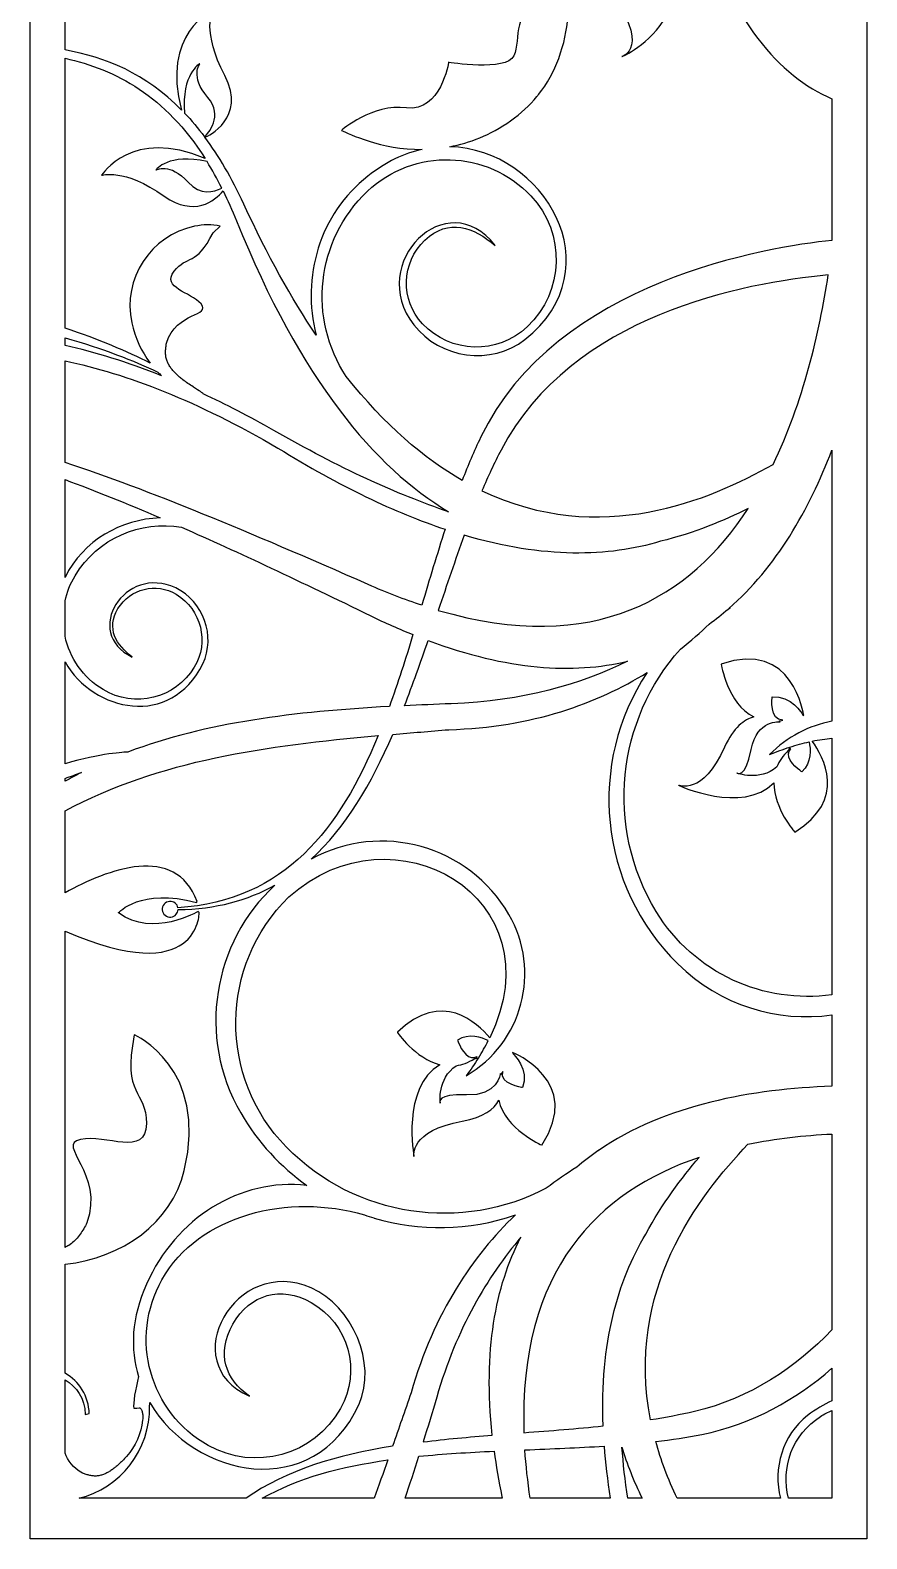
# Model space of a CAD drawing. Header units: centimetres. Extents: x -27 to -22, y -8.4 to 8.3.
# Drawn here: x -27 to -22.01, y -8.38 to 0.61 of the extents above; entities that cross this region are included whole.
import ezdxf

# ---------------------------------------------------------------- set-up
doc = ezdxf.new("R2010")
doc.units = ezdxf.units.CM
doc.header["$MEASUREMENT"] = 0
doc.layers.add('layer 1', color=7, linetype='Continuous')

msp = doc.modelspace()

# ---------------------------------------------------------------- linework, layer by layer
at = {"layer": 'layer 1', "color": 250}
for points, knots in [([(-26.99914, 8.34777), (-26.99914, 8.34777), (-26.99914, -8.37721), (-26.99914, -8.37721), (-26.99914, -8.37721), (-26.99914, -8.37721), (-22.01148, -8.37721), (-22.01148, -8.37721), (-22.01148, -8.37721), (-22.01148, -8.37721), (-22.01148, 8.32236), (-22.01148, 8.32236), (-22.01148, 8.32236), (-22.01148, 8.32236), (-26.99914, 8.34777), (-26.99914, 8.34777)], [0, 0, 0, 0, 0.2, 0.2, 0.2, 0.2, 0.4, 0.4, 0.4, 0.4, 0.6, 0.6, 0.6, 0.6, 1, 1, 1, 1]), ([(-22.2193, -0.6423), (-22.2193, -0.6423), (-22.2193, 0.20097), (-22.2193, 0.20097), (-22.2193, 0.20097), (-22.53464, 0.33906), (-22.82332, 0.65825), (-22.99795, 1.29381), (-22.99795, 1.29381), (-22.99795, 1.29381), (-22.99665, 1.29818), (-22.99665, 1.29818), (-22.99665, 1.29818), (-22.78667, 1.0688), (-22.64546, 1.30717), (-22.64546, 1.30717), (-22.64546, 1.30717), (-22.71041, 1.32671), (-22.73762, 1.39345), (-22.74899, 1.44808), (-22.74899, 1.44808), (-22.96394, 1.5014), (-23.15242, 1.57168), (-23.31865, 1.6562), (-23.31865, 1.6562), (-22.80162, 0.71739), (-23.47292, 0.45246), (-23.47292, 0.45246), (-23.47292, 0.45246), (-23.47292, 0.45246), (-23.2838, 0.49726), (-23.56555, 0.87729), (-23.56555, 0.87729), (-23.80127, 1.19522), (-23.50043, 1.58012), (-23.39592, 1.69734), (-23.39592, 1.69734), (-23.6523, 1.84042), (-23.85328, 2.01893), (-24.01742, 2.22079), (-24.01742, 2.22079), (-24.04167, 2.15763), (-24.06681, 2.09687), (-24.09278, 2.03844), (-24.09278, 2.03844), (-23.92835, 1.63226), (-23.80581, 1.23326), (-23.79022, 0.89025), (-23.79022, 0.89025), (-23.78215, 0.78204), (-23.78475, 0.61247), (-23.84821, 0.44249), (-23.84821, 0.44249), (-23.87676, 0.36413), (-23.91635, 0.29211), (-23.96823, 0.22742), (-23.96823, 0.22742), (-23.96977, 0.22545), (-23.97126, 0.22348), (-23.97284, 0.22153), (-23.97284, 0.22153), (-23.97481, 0.21907), (-23.97685, 0.21666), (-23.97889, 0.21423), (-23.97889, 0.21423), (-24.0214, 0.16267), (-24.07287, 0.11405), (-24.13518, 0.07053), (-24.13518, 0.07053), (-24.25798, -0.0152), (-24.38099, -0.06206), (-24.49689, -0.08399), (-24.49689, -0.08399), (-23.93719, -0.09892), (-23.51458, -0.80689), (-24.04933, -1.23332), (-24.04933, -1.23332), (-24.25062, -1.38917), (-24.55628, -1.34692), (-24.71204, -1.1456), (-24.71204, -1.1456), (-24.99823, -0.77567), (-24.51309, -0.3027), (-24.22774, -0.67152), (-24.22774, -0.67152), (-24.35421, -0.56398), (-24.5043, -0.50666), (-24.64572, -0.64025), (-24.64572, -0.64025), (-24.78736, -0.7741), (-24.79367, -0.99753), (-24.65982, -1.13909), (-24.65982, -1.13909), (-24.49245, -1.31624), (-24.21326, -1.32423), (-24.0361, -1.15688), (-24.0361, -1.15688), (-23.81476, -0.94763), (-23.80488, -0.59862), (-24.01409, -0.37717), (-24.01409, -0.37717), (-24.27561, -0.10043), (-24.71184, -0.08818), (-24.98855, -0.34968), (-24.98855, -0.34968), (-25.29821, -0.64225), (-25.343, -1.11002), (-25.11452, -1.45295), (-25.11452, -1.45295), (-24.88489, -1.74234), (-24.65202, -1.94084), (-24.42332, -2.07172), (-24.42332, -2.07172), (-24.38935, -1.9832), (-24.35323, -1.89756), (-24.31414, -1.81592), (-24.31414, -1.81592), (-23.86622, -0.88055), (-22.59405, -0.68122), (-22.2193, -0.6423)], [0, 0, 0, 0, 0.0322581, 0.0322581, 0.0322581, 0.0322581, 0.0645161, 0.0645161, 0.0645161, 0.0645161, 0.0967742, 0.0967742, 0.0967742, 0.0967742, 0.1290323, 0.1290323, 0.1290323, 0.1290323, 0.1612903, 0.1612903, 0.1612903, 0.1612903, 0.1935484, 0.1935484, 0.1935484, 0.1935484, 0.2258065, 0.2258065, 0.2258065, 0.2258065, 0.2580645, 0.2580645, 0.2580645, 0.2580645, 0.2903226, 0.2903226, 0.2903226, 0.2903226, 0.3225806, 0.3225806, 0.3225806, 0.3225806, 0.3548387, 0.3548387, 0.3548387, 0.3548387, 0.3870968, 0.3870968, 0.3870968, 0.3870968, 0.4193548, 0.4193548, 0.4193548, 0.4193548, 0.4516129, 0.4516129, 0.4516129, 0.4516129, 0.483871, 0.483871, 0.483871, 0.483871, 0.516129, 0.516129, 0.516129, 0.516129, 0.5483871, 0.5483871, 0.5483871, 0.5483871, 0.5806452, 0.5806452, 0.5806452, 0.5806452, 0.6129032, 0.6129032, 0.6129032, 0.6129032, 0.6451613, 0.6451613, 0.6451613, 0.6451613, 0.6774194, 0.6774194, 0.6774194, 0.6774194, 0.7096774, 0.7096774, 0.7096774, 0.7096774, 0.7419355, 0.7419355, 0.7419355, 0.7419355, 0.7741935, 0.7741935, 0.7741935, 0.7741935, 0.8064516, 0.8064516, 0.8064516, 0.8064516, 0.8387097, 0.8387097, 0.8387097, 0.8387097, 0.8709677, 0.8709677, 0.8709677, 0.8709677, 0.9032258, 0.9032258, 0.9032258, 0.9032258, 0.9354839, 0.9354839, 0.9354839, 0.9354839, 1, 1, 1, 1]), ([(-26.79132, 1.38044), (-26.79132, 1.38044), (-26.79132, 0.49283), (-26.79132, 0.49283), (-26.79132, 0.49283), (-26.5491, 0.44953), (-26.31162, 0.35209), (-26.0964, 0.13441), (-26.0964, 0.13441), (-26.22075, 0.58727), (-25.91256, 0.72867), (-25.91256, 0.72867), (-25.91256, 0.72867), (-25.91256, 0.72867), (-25.97614, 0.60371), (-25.83916, 0.33964), (-25.83916, 0.33964), (-25.70733, 0.08546), (-25.93986, -0.02021), (-25.95751, -0.02779), (-25.95751, -0.02779), (-25.87546, -0.13763), (-25.79757, -0.26896), (-25.72505, -0.42642), (-25.72505, -0.42642), (-25.58493, -0.73065), (-25.44063, -0.98813), (-25.2942, -1.20601), (-25.2942, -1.20601), (-25.38198, -0.86418), (-25.27637, -0.48406), (-24.98555, -0.25903), (-24.98555, -0.25903), (-24.8794, -0.17462), (-24.77004, -0.12372), (-24.66263, -0.09991), (-24.66263, -0.09991), (-24.90922, -0.10145), (-25.09903, -0.00717), (-25.14294, 0.0132), (-25.14294, 0.0132), (-25.14294, 0.0132), (-24.95966, 0.17368), (-24.75575, 0.14754), (-24.75575, 0.14754), (-24.55173, 0.1215), (-24.50445, 0.41896), (-24.50445, 0.41896), (-24.50445, 0.41896), (-24.50445, 0.41896), (-24.16036, 0.36099), (-24.11554, 0.45747), (-24.11554, 0.45747), (-24.07078, 0.55401), (-24.13513, 0.75571), (-23.93101, 0.74643), (-23.93101, 0.74643), (-23.87857, 0.744), (-23.84598, 0.80464), (-23.82762, 0.89322), (-23.82762, 0.89322), (-23.85875, 1.18311), (-23.96852, 1.5134), (-24.11111, 1.85555), (-24.11111, 1.85555), (-24.11111, 1.85555), (-24.11151, 1.85099), (-24.11151, 1.85099), (-24.11151, 1.85099), (-24.12386, 1.86947), (-24.14108, 1.88287), (-24.16226, 1.89236), (-24.16226, 1.89236), (-24.94979, 0.32396), (-26.36607, 0.6465), (-26.79132, 1.38044)], [0, 0, 0, 0, 0.05, 0.05, 0.05, 0.05, 0.1, 0.1, 0.1, 0.1, 0.15, 0.15, 0.15, 0.15, 0.2, 0.2, 0.2, 0.2, 0.25, 0.25, 0.25, 0.25, 0.3, 0.3, 0.3, 0.3, 0.35, 0.35, 0.35, 0.35, 0.4, 0.4, 0.4, 0.4, 0.45, 0.45, 0.45, 0.45, 0.5, 0.5, 0.5, 0.5, 0.55, 0.55, 0.55, 0.55, 0.6, 0.6, 0.6, 0.6, 0.65, 0.65, 0.65, 0.65, 0.7, 0.7, 0.7, 0.7, 0.75, 0.75, 0.75, 0.75, 0.8, 0.8, 0.8, 0.8, 0.85, 0.85, 0.85, 0.85, 0.9, 0.9, 0.9, 0.9, 1, 1, 1, 1]), ([(-26.79132, 0.44301), (-26.79132, 0.44301), (-26.79132, -1.16543), (-26.79132, -1.16543), (-26.79132, -1.16543), (-26.59112, -1.22987), (-26.4185, -1.3055), (-26.2839, -1.37275), (-26.2839, -1.37275), (-26.33614, -1.30387), (-26.37439, -1.22264), (-26.39348, -1.13246), (-26.39348, -1.13246), (-26.44892, -0.87066), (-26.28167, -0.61348), (-26.01982, -0.55808), (-26.01982, -0.55808), (-25.96746, -0.54699), (-25.91534, -0.54704), (-25.86591, -0.55662), (-25.86591, -0.55662), (-25.86591, -0.55662), (-25.90916, -0.59628), (-25.90916, -0.59628), (-25.90916, -0.59628), (-26.00949, -0.80079), (-26.06518, -0.72527), (-26.14063, -0.82583), (-26.14063, -0.82583), (-26.21703, -0.92744), (-26.04271, -0.9473), (-25.98045, -1.02042), (-25.98045, -1.02042), (-25.9183, -1.09357), (-26.12605, -1.06538), (-26.1867, -1.2534), (-26.1867, -1.2534), (-26.18789, -1.2571), (-26.1879, -1.26163), (-26.18841, -1.26543), (-26.18841, -1.26543), (-26.18958, -1.27372), (-26.19056, -1.28199), (-26.19126, -1.29031), (-26.19126, -1.29031), (-26.19189, -1.29842), (-26.19224, -1.30655), (-26.19188, -1.31467), (-26.19188, -1.31467), (-26.19162, -1.32257), (-26.1908, -1.33047), (-26.18936, -1.3382), (-26.18936, -1.3382), (-26.1879, -1.3459), (-26.18576, -1.35345), (-26.18304, -1.36076), (-26.18304, -1.36076), (-26.18026, -1.36813), (-26.17693, -1.3753), (-26.17307, -1.38219), (-26.17307, -1.38219), (-26.16909, -1.38919), (-26.16468, -1.39593), (-26.15989, -1.40238), (-26.15989, -1.40238), (-26.15492, -1.40902), (-26.14968, -1.41538), (-26.14413, -1.42147), (-26.14413, -1.42147), (-26.13857, -1.42765), (-26.13275, -1.43365), (-26.12673, -1.43945), (-26.12673, -1.43945), (-26.12064, -1.44523), (-26.11439, -1.45083), (-26.10809, -1.4563), (-26.10809, -1.4563), (-26.10173, -1.46175), (-26.09528, -1.46705), (-26.08871, -1.47217), (-26.08871, -1.47217), (-26.06941, -1.48723), (-26.04906, -1.50141), (-26.02795, -1.5137), (-26.02795, -1.5137), (-26.02795, -1.5137), (-26.02557, -1.51644), (-26.02557, -1.51644), (-26.02557, -1.51644), (-25.98899, -1.53928), (-25.96945, -1.55291), (-25.96945, -1.55291), (-25.96945, -1.55291), (-25.96945, -1.55291), (-25.96871, -1.55526), (-25.96871, -1.55526), (-25.96871, -1.55526), (-25.8332, -1.6183), (-25.69267, -1.69092), (-25.54717, -1.77375), (-25.54717, -1.77375), (-25.15762, -1.99753), (-24.81229, -2.15457), (-24.50547, -2.25873), (-24.50547, -2.25873), (-24.94297, -1.99646), (-25.38604, -1.47613), (-25.76901, -0.52474), (-25.76901, -0.52474), (-25.79438, -0.46169), (-25.82083, -0.40277), (-25.84815, -0.34743), (-25.84815, -0.34743), (-25.89948, -0.40706), (-26.02073, -0.50423), (-26.1994, -0.37858), (-26.1994, -0.37858), (-26.44165, -0.20822), (-26.5735, -0.25422), (-26.5735, -0.25422), (-26.5735, -0.25422), (-26.5735, -0.25422), (-26.39097, 0.03405), (-25.95581, -0.15507), (-25.95581, -0.15507), (-26.1943, 0.2199), (-26.48691, 0.37467), (-26.79132, 0.44301)], [0, 0, 0, 0, 0.030303, 0.030303, 0.030303, 0.030303, 0.0606061, 0.0606061, 0.0606061, 0.0606061, 0.0909091, 0.0909091, 0.0909091, 0.0909091, 0.1212121, 0.1212121, 0.1212121, 0.1212121, 0.1515152, 0.1515152, 0.1515152, 0.1515152, 0.1818182, 0.1818182, 0.1818182, 0.1818182, 0.2121212, 0.2121212, 0.2121212, 0.2121212, 0.2424242, 0.2424242, 0.2424242, 0.2424242, 0.2727273, 0.2727273, 0.2727273, 0.2727273, 0.3030303, 0.3030303, 0.3030303, 0.3030303, 0.3333333, 0.3333333, 0.3333333, 0.3333333, 0.3636364, 0.3636364, 0.3636364, 0.3636364, 0.3939394, 0.3939394, 0.3939394, 0.3939394, 0.4242424, 0.4242424, 0.4242424, 0.4242424, 0.4545455, 0.4545455, 0.4545455, 0.4545455, 0.4848485, 0.4848485, 0.4848485, 0.4848485, 0.5151515, 0.5151515, 0.5151515, 0.5151515, 0.5454545, 0.5454545, 0.5454545, 0.5454545, 0.5757576, 0.5757576, 0.5757576, 0.5757576, 0.6060606, 0.6060606, 0.6060606, 0.6060606, 0.6363636, 0.6363636, 0.6363636, 0.6363636, 0.6666667, 0.6666667, 0.6666667, 0.6666667, 0.6969697, 0.6969697, 0.6969697, 0.6969697, 0.7272727, 0.7272727, 0.7272727, 0.7272727, 0.7575758, 0.7575758, 0.7575758, 0.7575758, 0.7878788, 0.7878788, 0.7878788, 0.7878788, 0.8181818, 0.8181818, 0.8181818, 0.8181818, 0.8484848, 0.8484848, 0.8484848, 0.8484848, 0.8787879, 0.8787879, 0.8787879, 0.8787879, 0.9090909, 0.9090909, 0.9090909, 0.9090909, 0.9393939, 0.9393939, 0.9393939, 0.9393939, 1, 1, 1, 1]), ([(-25.95939, -0.02532), (-25.99817, 0.0264), (-26.03788, 0.07334), (-26.0784, 0.11586), (-26.0784, 0.11586), (-26.09943, 0.34948), (-25.98757, 0.4105), (-25.98757, 0.4105), (-25.98757, 0.4105), (-25.98757, 0.4105), (-26.04755, 0.33521), (-25.94065, 0.20985), (-25.94065, 0.20985), (-25.84469, 0.09725), (-25.93914, -0.00553), (-25.95939, -0.02532)], [0, 0, 0, 0, 0.2, 0.2, 0.2, 0.2, 0.4, 0.4, 0.4, 0.4, 0.6, 0.6, 0.6, 0.6, 1, 1, 1, 1]), ([(-25.94456, -0.17281), (-25.9144, -0.22146), (-25.88517, -0.27389), (-25.85688, -0.33003), (-25.85688, -0.33003), (-25.90319, -0.35429), (-25.98484, -0.37715), (-26.05781, -0.29572), (-26.05781, -0.29572), (-26.16727, -0.17346), (-26.24954, -0.2227), (-26.24954, -0.2227), (-26.24954, -0.2227), (-26.24954, -0.2227), (-26.17401, -0.11981), (-25.94456, -0.17281)], [0, 0, 0, 0, 0.2, 0.2, 0.2, 0.2, 0.4, 0.4, 0.4, 0.4, 0.6, 0.6, 0.6, 0.6, 1, 1, 1, 1]), ([(-22.24171, -0.84804), (-22.29405, -1.1926), (-22.39127, -1.60744), (-22.57072, -1.97675), (-22.57072, -1.97675), (-22.94716, -2.18898), (-23.60016, -2.46994), (-24.30602, -2.1333), (-24.30602, -2.1333), (-24.27022, -2.04953), (-24.23254, -1.96847), (-24.19219, -1.89128), (-24.19219, -1.89128), (-23.7714, -1.08626), (-22.74232, -0.89382), (-22.24171, -0.84804)], [0, 0, 0, 0, 0.2, 0.2, 0.2, 0.2, 0.4, 0.4, 0.4, 0.4, 0.6, 0.6, 0.6, 0.6, 1, 1, 1, 1]), ([(-26.79132, -1.22341), (-26.79132, -1.22341), (-26.79132, -1.26849), (-26.79132, -1.26849), (-26.79132, -1.26849), (-26.61154, -1.30802), (-26.41968, -1.36708), (-26.21553, -1.44863), (-26.21553, -1.44863), (-26.22321, -1.44143), (-26.23069, -1.43402), (-26.238, -1.42642), (-26.238, -1.42642), (-26.37867, -1.36046), (-26.5676, -1.28412), (-26.79132, -1.22341)], [0, 0, 0, 0, 0.2, 0.2, 0.2, 0.2, 0.4, 0.4, 0.4, 0.4, 0.6, 0.6, 0.6, 0.6, 1, 1, 1, 1]), ([(-26.79132, -1.35991), (-26.79132, -1.35991), (-26.79132, -1.96439), (-26.79132, -1.96439), (-26.79132, -1.96439), (-26.29213, -2.12977), (-25.70018, -2.3768), (-24.98362, -2.69247), (-24.98362, -2.69247), (-24.87266, -2.74136), (-24.76657, -2.78162), (-24.6642, -2.81541), (-24.6642, -2.81541), (-24.61877, -2.66314), (-24.57368, -2.51087), (-24.52555, -2.36294), (-24.52555, -2.36294), (-24.82283, -2.26358), (-25.15383, -2.10726), (-25.52207, -1.87944), (-25.52207, -1.87944), (-25.99837, -1.60051), (-26.42123, -1.43658), (-26.79132, -1.35991)], [0, 0, 0, 0, 0.1428571, 0.1428571, 0.1428571, 0.1428571, 0.2857143, 0.2857143, 0.2857143, 0.2857143, 0.4285714, 0.4285714, 0.4285714, 0.4285714, 0.5714286, 0.5714286, 0.5714286, 0.5714286, 0.7142857, 0.7142857, 0.7142857, 0.7142857, 1, 1, 1, 1]), ([(-22.2193, -5.13578), (-22.2193, -5.13578), (-22.2193, -3.60774), (-22.2193, -3.60774), (-22.2193, -3.60774), (-22.25739, -3.61123), (-22.29664, -3.61697), (-22.33719, -3.62534), (-22.33719, -3.62534), (-22.2713, -3.71551), (-22.12495, -3.97434), (-22.44146, -4.16664), (-22.44146, -4.16664), (-22.44146, -4.16664), (-22.56595, -4.02676), (-22.56592, -3.87369), (-22.56592, -3.87369), (-22.7541, -4.06387), (-23.13402, -3.88818), (-23.13402, -3.88818), (-23.13402, -3.88818), (-23.13402, -3.88818), (-22.99048, -3.95295), (-22.85927, -3.66051), (-22.85927, -3.66051), (-22.80641, -3.54273), (-22.74233, -3.49551), (-22.68462, -3.48106), (-22.68462, -3.48106), (-22.84383, -3.40086), (-22.87995, -3.1663), (-22.87995, -3.1663), (-22.87995, -3.1663), (-22.44949, -3.01701), (-22.38777, -3.47191), (-22.38777, -3.47191), (-22.38777, -3.47191), (-22.38777, -3.47191), (-22.39447, -3.46625), (-22.39447, -3.46625), (-22.39447, -3.46625), (-22.39447, -3.46625), (-22.46335, -3.3477), (-22.57602, -3.36193), (-22.57602, -3.36193), (-22.57602, -3.36193), (-22.59234, -3.50436), (-22.51237, -3.49952), (-22.51237, -3.49952), (-22.51237, -3.49952), (-22.52615, -3.5045), (-22.52615, -3.5045), (-22.52615, -3.5045), (-22.52917, -3.50492), (-22.53213, -3.50523), (-22.5351, -3.50556), (-22.5351, -3.50556), (-22.53023, -3.50843), (-22.52754, -3.51031), (-22.52754, -3.51031), (-22.52754, -3.51031), (-22.52754, -3.51031), (-22.66587, -3.49369), (-22.70084, -3.67447), (-22.70084, -3.67447), (-22.73579, -3.85531), (-22.78688, -3.81522), (-22.78688, -3.81522), (-22.78688, -3.81522), (-22.78688, -3.81522), (-22.65105, -3.86863), (-22.54762, -3.77782), (-22.54762, -3.77782), (-22.53408, -3.74463), (-22.51217, -3.71205), (-22.47952, -3.68138), (-22.47952, -3.68138), (-22.47663, -3.67489), (-22.47386, -3.66813), (-22.47119, -3.66109), (-22.47119, -3.66109), (-22.51019, -3.67372), (-22.55003, -3.68826), (-22.59094, -3.70543), (-22.59094, -3.70543), (-22.48625, -3.59873), (-22.35589, -3.53251), (-22.2193, -3.50692), (-22.2193, -3.50692), (-22.2193, -3.50692), (-22.2193, -1.89215), (-22.2193, -1.89215), (-22.2193, -1.89215), (-22.35485, -2.24414), (-22.55099, -2.58951), (-22.83473, -2.83547), (-22.83473, -2.83547), (-22.83473, -2.83547), (-22.82537, -2.83032), (-22.82537, -2.83032), (-22.82537, -2.83032), (-22.82954, -2.83286), (-22.83363, -2.8355), (-22.83777, -2.83808), (-22.83777, -2.83808), (-22.87424, -2.86954), (-22.912, -2.89952), (-22.95142, -2.9275), (-22.95142, -2.9275), (-23.00334, -2.97769), (-23.06043, -3.028), (-23.12285, -3.07708), (-23.12285, -3.07708), (-23.49998, -3.49787), (-23.57568, -4.13153), (-23.26718, -4.63939), (-23.26718, -4.63939), (-23.04172, -5.01057), (-22.62361, -5.19278), (-22.2193, -5.13578)], [0, 0, 0, 0, 0.0322581, 0.0322581, 0.0322581, 0.0322581, 0.0645161, 0.0645161, 0.0645161, 0.0645161, 0.0967742, 0.0967742, 0.0967742, 0.0967742, 0.1290323, 0.1290323, 0.1290323, 0.1290323, 0.1612903, 0.1612903, 0.1612903, 0.1612903, 0.1935484, 0.1935484, 0.1935484, 0.1935484, 0.2258065, 0.2258065, 0.2258065, 0.2258065, 0.2580645, 0.2580645, 0.2580645, 0.2580645, 0.2903226, 0.2903226, 0.2903226, 0.2903226, 0.3225806, 0.3225806, 0.3225806, 0.3225806, 0.3548387, 0.3548387, 0.3548387, 0.3548387, 0.3870968, 0.3870968, 0.3870968, 0.3870968, 0.4193548, 0.4193548, 0.4193548, 0.4193548, 0.4516129, 0.4516129, 0.4516129, 0.4516129, 0.483871, 0.483871, 0.483871, 0.483871, 0.516129, 0.516129, 0.516129, 0.516129, 0.5483871, 0.5483871, 0.5483871, 0.5483871, 0.5806452, 0.5806452, 0.5806452, 0.5806452, 0.6129032, 0.6129032, 0.6129032, 0.6129032, 0.6451613, 0.6451613, 0.6451613, 0.6451613, 0.6774194, 0.6774194, 0.6774194, 0.6774194, 0.7096774, 0.7096774, 0.7096774, 0.7096774, 0.7419355, 0.7419355, 0.7419355, 0.7419355, 0.7741935, 0.7741935, 0.7741935, 0.7741935, 0.8064516, 0.8064516, 0.8064516, 0.8064516, 0.8387097, 0.8387097, 0.8387097, 0.8387097, 0.8709677, 0.8709677, 0.8709677, 0.8709677, 0.9032258, 0.9032258, 0.9032258, 0.9032258, 0.9354839, 0.9354839, 0.9354839, 0.9354839, 1, 1, 1, 1]), ([(-26.79132, -2.06717), (-26.79132, -2.06717), (-26.79132, -2.64955), (-26.79132, -2.64955), (-26.79132, -2.64955), (-26.68342, -2.42975), (-26.45805, -2.30232), (-26.22341, -2.29547), (-26.22341, -2.29547), (-26.42548, -2.20845), (-26.61423, -2.13217), (-26.79132, -2.06717)], [0, 0, 0, 0, 0.25, 0.25, 0.25, 0.25, 0.5, 0.5, 0.5, 0.5, 1, 1, 1, 1]), ([(-22.71894, -2.23963), (-23.06551, -2.76953), (-23.63424, -3.11838), (-24.56628, -2.84593), (-24.56628, -2.84593), (-24.51549, -2.69513), (-24.46481, -2.54463), (-24.41102, -2.39892), (-24.41102, -2.39892), (-23.93601, -2.53845), (-23.55122, -2.52876), (-23.24121, -2.43473), (-23.24121, -2.43473), (-23.03975, -2.38514), (-22.86173, -2.30975), (-22.71894, -2.23963)], [0, 0, 0, 0, 0.2, 0.2, 0.2, 0.2, 0.4, 0.4, 0.4, 0.4, 0.6, 0.6, 0.6, 0.6, 1, 1, 1, 1]), ([(-26.79132, -2.79023), (-26.79132, -2.79023), (-26.79132, -3.00034), (-26.79132, -3.00034), (-26.79132, -3.00034), (-26.76352, -3.12845), (-26.68514, -3.24531), (-26.56408, -3.31852), (-26.56408, -3.31852), (-26.37715, -3.43154), (-26.13406, -3.37166), (-26.02099, -3.18479), (-26.02099, -3.18479), (-25.9306, -3.03524), (-25.97855, -2.84079), (-26.1281, -2.75038), (-26.1281, -2.75038), (-26.24762, -2.67804), (-26.40325, -2.71637), (-26.47555, -2.83595), (-26.47555, -2.83595), (-26.54773, -2.95532), (-26.48477, -3.05182), (-26.39022, -3.12413), (-26.39022, -3.12413), (-26.692, -2.98011), (-26.43413, -2.56836), (-26.13146, -2.7128), (-26.13146, -2.7128), (-25.96674, -2.79141), (-25.89076, -2.99921), (-25.96943, -3.16392), (-25.96943, -3.16392), (-26.16152, -3.55166), (-26.62044, -3.45041), (-26.79132, -3.15336), (-26.79132, -3.15336), (-26.79132, -3.15336), (-26.79132, -3.75991), (-26.79132, -3.75991), (-26.79132, -3.75991), (-26.57756, -3.69699), (-26.43512, -3.69082), (-26.41655, -3.69028), (-26.41655, -3.69028), (-25.9466, -3.51285), (-25.41832, -3.44918), (-24.85761, -3.41866), (-24.85761, -3.41866), (-24.80718, -3.28009), (-24.76128, -3.13617), (-24.71695, -2.99071), (-24.71695, -2.99071), (-24.7983, -2.9578), (-24.88182, -2.92087), (-24.96797, -2.87898), (-24.96797, -2.87898), (-25.38474, -2.67636), (-25.75869, -2.49947), (-26.09676, -2.3506), (-26.09676, -2.3506), (-26.34023, -2.30839), (-26.59566, -2.41557), (-26.7312, -2.63977), (-26.7312, -2.63977), (-26.76016, -2.68764), (-26.78003, -2.73845), (-26.79132, -2.79023)], [0, 0, 0, 0, 0.0555556, 0.0555556, 0.0555556, 0.0555556, 0.1111111, 0.1111111, 0.1111111, 0.1111111, 0.1666667, 0.1666667, 0.1666667, 0.1666667, 0.2222222, 0.2222222, 0.2222222, 0.2222222, 0.2777778, 0.2777778, 0.2777778, 0.2777778, 0.3333333, 0.3333333, 0.3333333, 0.3333333, 0.3888889, 0.3888889, 0.3888889, 0.3888889, 0.4444444, 0.4444444, 0.4444444, 0.4444444, 0.5, 0.5, 0.5, 0.5, 0.5555556, 0.5555556, 0.5555556, 0.5555556, 0.6111111, 0.6111111, 0.6111111, 0.6111111, 0.6666667, 0.6666667, 0.6666667, 0.6666667, 0.7222222, 0.7222222, 0.7222222, 0.7222222, 0.7777778, 0.7777778, 0.7777778, 0.7777778, 0.8333333, 0.8333333, 0.8333333, 0.8333333, 0.8888889, 0.8888889, 0.8888889, 0.8888889, 1, 1, 1, 1]), ([(-24.76764, -3.41404), (-24.67566, -3.40959), (-24.58285, -3.40589), (-24.48933, -3.40263), (-24.48933, -3.40263), (-24.06123, -3.38768), (-23.7152, -3.28629), (-23.43916, -3.14936), (-23.43916, -3.14936), (-23.76192, -3.22661), (-24.15297, -3.20201), (-24.627, -3.02528), (-24.627, -3.02528), (-24.67204, -3.157), (-24.7182, -3.28758), (-24.76764, -3.41404)], [0, 0, 0, 0, 0.2, 0.2, 0.2, 0.2, 0.4, 0.4, 0.4, 0.4, 0.6, 0.6, 0.6, 0.6, 1, 1, 1, 1]), ([(-22.2193, -5.68105), (-22.2193, -5.68105), (-22.2193, -5.25647), (-22.2193, -5.25647), (-22.2193, -5.25647), (-22.54419, -5.30101), (-22.88544, -5.20018), (-23.13766, -4.9528), (-23.13766, -4.9528), (-23.61496, -4.48468), (-23.67773, -3.75364), (-23.32171, -3.21636), (-23.32171, -3.21636), (-23.61728, -3.39976), (-24.0051, -3.54228), (-24.50349, -3.55688), (-24.50349, -3.55688), (-24.61562, -3.56621), (-24.72708, -3.57519), (-24.83772, -3.58467), (-24.83772, -3.58467), (-24.96498, -3.87821), (-25.11715, -4.13986), (-25.32481, -4.32787), (-25.32481, -4.32787), (-24.90854, -4.10071), (-24.38461, -4.24553), (-24.14511, -4.6582), (-24.14511, -4.6582), (-23.95036, -4.99373), (-24.0646, -5.4236), (-24.40008, -5.61841), (-24.40008, -5.61841), (-24.37333, -5.58302), (-24.34939, -5.54801), (-24.32752, -5.51334), (-24.32752, -5.51334), (-24.335, -5.51419), (-24.34223, -5.51521), (-24.34924, -5.5164), (-24.34924, -5.5164), (-24.38704, -5.54045), (-24.42402, -5.55365), (-24.45953, -5.55856), (-24.45953, -5.55856), (-24.57307, -5.63634), (-24.55489, -5.78114), (-24.55489, -5.78114), (-24.55489, -5.78114), (-24.55489, -5.78114), (-24.5811, -5.72173), (-24.39723, -5.73256), (-24.39723, -5.73256), (-24.21342, -5.74336), (-24.19533, -5.6052), (-24.19533, -5.6052), (-24.19533, -5.6052), (-24.19533, -5.6052), (-24.19417, -5.60826), (-24.1926, -5.61369), (-24.1926, -5.61369), (-24.19155, -5.6109), (-24.19051, -5.60812), (-24.18936, -5.6053), (-24.18936, -5.6053), (-24.18936, -5.6053), (-24.18113, -5.59317), (-24.18113, -5.59317), (-24.18113, -5.59317), (-24.20558, -5.66946), (-24.06354, -5.68885), (-24.06354, -5.68885), (-24.06354, -5.68885), (-24.02192, -5.5832), (-24.11974, -5.48715), (-24.11974, -5.48715), (-24.11974, -5.48715), (-24.11974, -5.48715), (-24.12358, -5.47927), (-24.12358, -5.47927), (-24.12358, -5.47927), (-24.12358, -5.47927), (-23.69805, -5.65149), (-23.94909, -6.0317), (-23.94909, -6.0317), (-23.94909, -6.0317), (-24.16745, -5.93873), (-24.20582, -5.76466), (-24.20582, -5.76466), (-24.23408, -5.81701), (-24.29568, -5.86742), (-24.42287, -5.88953), (-24.42287, -5.88953), (-24.73866, -5.94439), (-24.71137, -6.09948), (-24.71137, -6.09948), (-24.71137, -6.09948), (-24.71137, -6.09948), (-24.7877, -5.68793), (-24.5569, -5.55259), (-24.5569, -5.55259), (-24.70524, -5.51478), (-24.81003, -5.35959), (-24.81003, -5.35959), (-24.81003, -5.35959), (-24.54547, -5.10043), (-24.33084, -5.30622), (-24.25975, -5.39234), (-24.25975, -5.39234), (-23.85134, -4.554), (-24.83544, -3.99568), (-25.45698, -4.55317), (-25.45698, -4.55317), (-25.87259, -4.96028), (-25.87943, -5.62721), (-25.47219, -6.04285), (-25.47219, -6.04285), (-25.05628, -6.46736), (-24.42343, -6.55058), (-23.92246, -6.28901), (-23.92246, -6.28901), (-23.86137, -6.24212), (-23.80046, -6.20042), (-23.74078, -6.16337), (-23.74078, -6.16337), (-23.70038, -6.12879), (-23.6583, -6.09648), (-23.61471, -6.06638), (-23.61471, -6.06638), (-23.61471, -6.06638), (-23.61005, -6.06186), (-23.61005, -6.06186), (-23.61005, -6.06186), (-23.61005, -6.06186), (-23.61361, -6.06566), (-23.61361, -6.06566), (-23.61361, -6.06566), (-23.21318, -5.78977), (-22.68819, -5.69707), (-22.2193, -5.68105)], [0, 0, 0, 0, 0.0277778, 0.0277778, 0.0277778, 0.0277778, 0.0555556, 0.0555556, 0.0555556, 0.0555556, 0.0833333, 0.0833333, 0.0833333, 0.0833333, 0.1111111, 0.1111111, 0.1111111, 0.1111111, 0.1388889, 0.1388889, 0.1388889, 0.1388889, 0.1666667, 0.1666667, 0.1666667, 0.1666667, 0.1944444, 0.1944444, 0.1944444, 0.1944444, 0.2222222, 0.2222222, 0.2222222, 0.2222222, 0.25, 0.25, 0.25, 0.25, 0.2777778, 0.2777778, 0.2777778, 0.2777778, 0.3055556, 0.3055556, 0.3055556, 0.3055556, 0.3333333, 0.3333333, 0.3333333, 0.3333333, 0.3611111, 0.3611111, 0.3611111, 0.3611111, 0.3888889, 0.3888889, 0.3888889, 0.3888889, 0.4166667, 0.4166667, 0.4166667, 0.4166667, 0.4444444, 0.4444444, 0.4444444, 0.4444444, 0.4722222, 0.4722222, 0.4722222, 0.4722222, 0.5, 0.5, 0.5, 0.5, 0.5277778, 0.5277778, 0.5277778, 0.5277778, 0.5555556, 0.5555556, 0.5555556, 0.5555556, 0.5833333, 0.5833333, 0.5833333, 0.5833333, 0.6111111, 0.6111111, 0.6111111, 0.6111111, 0.6388889, 0.6388889, 0.6388889, 0.6388889, 0.6666667, 0.6666667, 0.6666667, 0.6666667, 0.6944444, 0.6944444, 0.6944444, 0.6944444, 0.7222222, 0.7222222, 0.7222222, 0.7222222, 0.75, 0.75, 0.75, 0.75, 0.7777778, 0.7777778, 0.7777778, 0.7777778, 0.8055556, 0.8055556, 0.8055556, 0.8055556, 0.8333333, 0.8333333, 0.8333333, 0.8333333, 0.8611111, 0.8611111, 0.8611111, 0.8611111, 0.8888889, 0.8888889, 0.8888889, 0.8888889, 0.9166667, 0.9166667, 0.9166667, 0.9166667, 0.9444444, 0.9444444, 0.9444444, 0.9444444, 1, 1, 1, 1]), ([(-26.79132, -4.04092), (-26.79132, -4.04092), (-26.79132, -4.52839), (-26.79132, -4.52839), (-26.79132, -4.52839), (-26.53956, -4.38927), (-26.13264, -4.23262), (-26.00423, -4.57991), (-26.00423, -4.57991), (-26.00423, -4.57991), (-26.00679, -4.58729), (-26.00679, -4.58729), (-26.00679, -4.58729), (-26.34059, -4.4949), (-26.47326, -4.64789), (-26.47326, -4.64789), (-26.47326, -4.64789), (-26.26548, -4.80044), (-25.99828, -4.63939), (-25.99828, -4.63939), (-25.99828, -4.63939), (-25.99828, -4.63939), (-25.99128, -4.6469), (-25.99128, -4.6469), (-25.99128, -4.6469), (-25.99128, -4.6469), (-25.9887, -5.1046), (-26.79132, -4.75767), (-26.79132, -4.75767), (-26.79132, -4.75767), (-26.79132, -6.64157), (-26.79132, -6.64157), (-26.79132, -6.64157), (-26.78363, -6.63777), (-26.77616, -6.63362), (-26.76893, -6.62903), (-26.76893, -6.62903), (-26.75836, -6.62222), (-26.74834, -6.61473), (-26.73905, -6.60626), (-26.73905, -6.60626), (-26.72963, -6.59779), (-26.72098, -6.58854), (-26.71299, -6.57865), (-26.71299, -6.57865), (-26.70475, -6.56857), (-26.69729, -6.55778), (-26.69029, -6.5468), (-26.69029, -6.5468), (-26.68307, -6.53558), (-26.67644, -6.52396), (-26.66986, -6.51232), (-26.66986, -6.51232), (-26.66687, -6.50694), (-26.6625, -6.50109), (-26.6605, -6.49523), (-26.6605, -6.49523), (-26.55639, -6.19614), (-26.84927, -6.03146), (-26.69906, -5.99797), (-26.69906, -5.99797), (-26.54889, -5.96454), (-26.30678, -6.10756), (-26.30623, -5.90383), (-26.30623, -5.90383), (-26.30563, -5.7001), (-26.45302, -5.74608), (-26.37817, -5.37473), (-26.37817, -5.37473), (-26.37817, -5.37473), (-25.93247, -5.56924), (-26.08117, -6.18382), (-26.08117, -6.18382), (-26.15679, -6.49617), (-26.4492, -6.704), (-26.79132, -6.74116), (-26.79132, -6.74116), (-26.79132, -6.74116), (-26.79132, -7.39003), (-26.79132, -7.39003), (-26.79132, -7.39003), (-26.70709, -7.43792), (-26.64938, -7.52755), (-26.647, -7.63149), (-26.647, -7.63149), (-26.647, -7.63149), (-26.67105, -7.63754), (-26.67105, -7.63754), (-26.67105, -7.63754), (-26.67336, -7.53781), (-26.72263, -7.46897), (-26.79132, -7.43088), (-26.79132, -7.43088), (-26.79132, -7.43088), (-26.79132, -7.86727), (-26.79132, -7.86727), (-26.79132, -7.86727), (-26.77445, -7.90922), (-26.74557, -7.95429), (-26.68673, -7.98627), (-26.68673, -7.98627), (-26.68359, -7.98797), (-26.67949, -7.98874), (-26.67615, -7.98985), (-26.67615, -7.98985), (-26.66886, -7.99231), (-26.66155, -7.9946), (-26.65415, -7.99665), (-26.65415, -7.99665), (-26.64694, -7.99859), (-26.63965, -8.00029), (-26.63225, -8.00135), (-26.63225, -8.00135), (-26.62507, -8.00245), (-26.61779, -8.00306), (-26.61056, -8.00306), (-26.61056, -8.00306), (-26.60337, -8.00305), (-26.59617, -8.0024), (-26.5891, -8.00118), (-26.5891, -8.00118), (-26.58197, -7.99992), (-26.57492, -7.99813), (-26.56805, -7.99581), (-26.56805, -7.99581), (-26.56104, -7.9934), (-26.5542, -7.99056), (-26.54758, -7.98733), (-26.54758, -7.98733), (-26.54072, -7.98397), (-26.53409, -7.98031), (-26.52765, -7.97634), (-26.52765, -7.97634), (-26.52113, -7.97236), (-26.51471, -7.96813), (-26.50844, -7.96366), (-26.50844, -7.96366), (-26.50219, -7.95914), (-26.49607, -7.95444), (-26.49005, -7.94968), (-26.49005, -7.94968), (-26.48405, -7.94486), (-26.47816, -7.93993), (-26.47243, -7.93486), (-26.47243, -7.93486), (-26.45555, -7.91998), (-26.43928, -7.904), (-26.42459, -7.88702), (-26.42459, -7.88702), (-26.37202, -7.82644), (-26.33627, -7.74961), (-26.32868, -7.66948), (-26.32868, -7.66948), (-26.3279, -7.6612), (-26.32741, -7.65286), (-26.32768, -7.64461), (-26.32768, -7.64461), (-26.32792, -7.63723), (-26.32869, -7.62972), (-26.33057, -7.62252), (-26.33057, -7.62252), (-26.33228, -7.61628), (-26.33482, -7.61036), (-26.33832, -7.60482), (-26.33832, -7.60482), (-26.33996, -7.60225), (-26.34173, -7.59975), (-26.34365, -7.59735), (-26.34365, -7.59735), (-26.3454, -7.59521), (-26.37944, -7.60166), (-26.38024, -7.59894), (-26.38024, -7.59894), (-26.38829, -7.57241), (-26.37066, -7.48333), (-26.3536, -7.41021), (-26.3536, -7.41021), (-26.40287, -7.24782), (-26.39651, -7.05965), (-26.30514, -6.85954), (-26.30514, -6.85954), (-26.13207, -6.46679), (-25.74692, -6.2277), (-25.3498, -6.27146), (-25.3498, -6.27146), (-25.50601, -6.16109), (-25.64155, -6.01614), (-25.74387, -5.83988), (-25.74387, -5.83988), (-26.00667, -5.38719), (-25.90955, -4.82456), (-25.54057, -4.48345), (-25.54057, -4.48345), (-25.70194, -4.57331), (-25.89134, -4.62575), (-26.11751, -4.62897), (-26.11751, -4.62897), (-26.11803, -4.63881), (-26.12162, -4.64857), (-26.12844, -4.65673), (-26.12844, -4.65673), (-26.14515, -4.6768), (-26.17481, -4.67955), (-26.19474, -4.66287), (-26.19474, -4.66287), (-26.21458, -4.64637), (-26.21716, -4.6166), (-26.2004, -4.59667), (-26.2004, -4.59667), (-26.18373, -4.57663), (-26.15404, -4.57387), (-26.1342, -4.59046), (-26.1342, -4.59046), (-26.12549, -4.59777), (-26.12011, -4.60758), (-26.11821, -4.61794), (-26.11821, -4.61794), (-25.47824, -4.57627), (-25.15155, -4.14401), (-24.92463, -3.59223), (-24.92463, -3.59223), (-25.59051, -3.65135), (-26.22481, -3.73704), (-26.79132, -4.04092)], [0, 0, 0, 0, 0.0175439, 0.0175439, 0.0175439, 0.0175439, 0.0350877, 0.0350877, 0.0350877, 0.0350877, 0.0526316, 0.0526316, 0.0526316, 0.0526316, 0.0701754, 0.0701754, 0.0701754, 0.0701754, 0.0877193, 0.0877193, 0.0877193, 0.0877193, 0.1052632, 0.1052632, 0.1052632, 0.1052632, 0.122807, 0.122807, 0.122807, 0.122807, 0.1403509, 0.1403509, 0.1403509, 0.1403509, 0.1578947, 0.1578947, 0.1578947, 0.1578947, 0.1754386, 0.1754386, 0.1754386, 0.1754386, 0.1929825, 0.1929825, 0.1929825, 0.1929825, 0.2105263, 0.2105263, 0.2105263, 0.2105263, 0.2280702, 0.2280702, 0.2280702, 0.2280702, 0.245614, 0.245614, 0.245614, 0.245614, 0.2631579, 0.2631579, 0.2631579, 0.2631579, 0.2807018, 0.2807018, 0.2807018, 0.2807018, 0.2982456, 0.2982456, 0.2982456, 0.2982456, 0.3157895, 0.3157895, 0.3157895, 0.3157895, 0.3333333, 0.3333333, 0.3333333, 0.3333333, 0.3508772, 0.3508772, 0.3508772, 0.3508772, 0.3684211, 0.3684211, 0.3684211, 0.3684211, 0.3859649, 0.3859649, 0.3859649, 0.3859649, 0.4035088, 0.4035088, 0.4035088, 0.4035088, 0.4210526, 0.4210526, 0.4210526, 0.4210526, 0.4385965, 0.4385965, 0.4385965, 0.4385965, 0.4561404, 0.4561404, 0.4561404, 0.4561404, 0.4736842, 0.4736842, 0.4736842, 0.4736842, 0.4912281, 0.4912281, 0.4912281, 0.4912281, 0.5087719, 0.5087719, 0.5087719, 0.5087719, 0.5263158, 0.5263158, 0.5263158, 0.5263158, 0.5438596, 0.5438596, 0.5438596, 0.5438596, 0.5614035, 0.5614035, 0.5614035, 0.5614035, 0.5789474, 0.5789474, 0.5789474, 0.5789474, 0.5964912, 0.5964912, 0.5964912, 0.5964912, 0.6140351, 0.6140351, 0.6140351, 0.6140351, 0.6315789, 0.6315789, 0.6315789, 0.6315789, 0.6491228, 0.6491228, 0.6491228, 0.6491228, 0.6666667, 0.6666667, 0.6666667, 0.6666667, 0.6842105, 0.6842105, 0.6842105, 0.6842105, 0.7017544, 0.7017544, 0.7017544, 0.7017544, 0.7192982, 0.7192982, 0.7192982, 0.7192982, 0.7368421, 0.7368421, 0.7368421, 0.7368421, 0.754386, 0.754386, 0.754386, 0.754386, 0.7719298, 0.7719298, 0.7719298, 0.7719298, 0.7894737, 0.7894737, 0.7894737, 0.7894737, 0.8070175, 0.8070175, 0.8070175, 0.8070175, 0.8245614, 0.8245614, 0.8245614, 0.8245614, 0.8421053, 0.8421053, 0.8421053, 0.8421053, 0.8596491, 0.8596491, 0.8596491, 0.8596491, 0.877193, 0.877193, 0.877193, 0.877193, 0.8947368, 0.8947368, 0.8947368, 0.8947368, 0.9122807, 0.9122807, 0.9122807, 0.9122807, 0.9298246, 0.9298246, 0.9298246, 0.9298246, 0.9473684, 0.9473684, 0.9473684, 0.9473684, 0.9649123, 0.9649123, 0.9649123, 0.9649123, 1, 1, 1, 1]), ([(-22.35556, -3.62934), (-22.3929, -3.63767), (-22.43127, -3.6482), (-22.4706, -3.66091), (-22.4706, -3.66091), (-22.47141, -3.66624), (-22.4723, -3.67145), (-22.47324, -3.67659), (-22.47324, -3.67659), (-22.47324, -3.67659), (-22.46395, -3.67107), (-22.46395, -3.67107), (-22.46395, -3.67107), (-22.46992, -3.67746), (-22.47382, -3.68409), (-22.476, -3.69083), (-22.476, -3.69083), (-22.47666, -3.69402), (-22.47729, -3.69726), (-22.47799, -3.70038), (-22.47799, -3.70038), (-22.48318, -3.75272), (-22.39843, -3.80784), (-22.39843, -3.80784), (-22.39843, -3.80784), (-22.33955, -3.75246), (-22.34661, -3.67145), (-22.35556, -3.62934)], [0, 0, 0, 0, 0.125, 0.125, 0.125, 0.125, 0.25, 0.25, 0.25, 0.25, 0.375, 0.375, 0.375, 0.375, 0.5, 0.5, 0.5, 0.5, 0.625, 0.625, 0.625, 0.625, 0.75, 0.75, 0.75, 0.75, 1, 1, 1, 1]), ([(-26.79132, -3.84744), (-26.79132, -3.84744), (-26.79132, -3.86455), (-26.79132, -3.86455), (-26.79132, -3.86455), (-26.75921, -3.8464), (-26.72674, -3.829), (-26.69393, -3.8123), (-26.69393, -3.8123), (-26.72466, -3.82286), (-26.75724, -3.83456), (-26.79132, -3.84744)], [0, 0, 0, 0, 0.25, 0.25, 0.25, 0.25, 0.5, 0.5, 0.5, 0.5, 1, 1, 1, 1]), ([(-24.26817, -5.40916), (-24.28547, -5.44328), (-24.30515, -5.47785), (-24.32718, -5.51281), (-24.32718, -5.51281), (-24.33256, -5.51228), (-24.33782, -5.51186), (-24.34304, -5.5115), (-24.34304, -5.5115), (-24.34304, -5.5115), (-24.33541, -5.50386), (-24.33541, -5.50386), (-24.33541, -5.50386), (-24.34304, -5.50804), (-24.3504, -5.51019), (-24.35744, -5.51066), (-24.35744, -5.51066), (-24.36072, -5.5105), (-24.36403, -5.51032), (-24.36725, -5.51022), (-24.36725, -5.51022), (-24.41925, -5.50232), (-24.45173, -5.40656), (-24.45173, -5.40656), (-24.45173, -5.40656), (-24.38351, -5.36321), (-24.30676, -5.39008), (-24.26817, -5.40916)], [0, 0, 0, 0, 0.125, 0.125, 0.125, 0.125, 0.25, 0.25, 0.25, 0.25, 0.375, 0.375, 0.375, 0.375, 0.5, 0.5, 0.5, 0.5, 0.625, 0.625, 0.625, 0.625, 0.75, 0.75, 0.75, 0.75, 1, 1, 1, 1]), ([(-22.2193, -7.1329), (-22.2193, -7.1329), (-22.2193, -5.9658), (-22.2193, -5.9658), (-22.2193, -5.9658), (-22.38548, -5.97353), (-22.55477, -5.99212), (-22.72001, -6.02607), (-22.72001, -6.02607), (-23.01869, -6.33837), (-23.45233, -6.90164), (-23.30058, -7.66882), (-23.30058, -7.66882), (-23.21057, -7.65483), (-23.12272, -7.63838), (-23.03796, -7.61836), (-23.03796, -7.61836), (-22.70534, -7.53982), (-22.43551, -7.35638), (-22.2193, -7.1329)], [0, 0, 0, 0, 0.1666667, 0.1666667, 0.1666667, 0.1666667, 0.3333333, 0.3333333, 0.3333333, 0.3333333, 0.5, 0.5, 0.5, 0.5, 0.6666667, 0.6666667, 0.6666667, 0.6666667, 1, 1, 1, 1]), ([(-23.01138, -6.10472), (-23.11463, -6.22577), (-23.23171, -6.37967), (-23.32956, -6.56267), (-23.32956, -6.56267), (-23.49726, -6.8398), (-23.60173, -7.21021), (-23.58393, -7.70491), (-23.58393, -7.70491), (-23.73842, -7.72104), (-23.89677, -7.73294), (-24.05543, -7.74489), (-24.05543, -7.74489), (-24.0891, -6.77442), (-23.61038, -6.30961), (-23.01138, -6.10472)], [0, 0, 0, 0, 0.2, 0.2, 0.2, 0.2, 0.4, 0.4, 0.4, 0.4, 0.6, 0.6, 0.6, 0.6, 1, 1, 1, 1]), ([(-26.70787, -8.13594), (-26.70787, -8.13594), (-25.71165, -8.13594), (-25.71165, -8.13594), (-25.71165, -8.13594), (-25.47291, -7.96665), (-25.16919, -7.87842), (-24.83835, -7.82531), (-24.83835, -7.82531), (-24.80183, -7.72044), (-24.76557, -7.61468), (-24.72882, -7.50834), (-24.72882, -7.50834), (-24.59148, -7.02893), (-24.35742, -6.68838), (-24.10659, -6.44732), (-24.10659, -6.44732), (-24.3836, -6.54394), (-24.67807, -6.54657), (-24.94838, -6.46622), (-24.94838, -6.46622), (-24.94838, -6.46622), (-24.94826, -6.46632), (-24.94826, -6.46632), (-24.94826, -6.46632), (-24.94826, -6.46632), (-24.95001, -6.46573), (-24.95001, -6.46573), (-24.95001, -6.46573), (-24.969, -6.46005), (-24.98789, -6.45403), (-25.00662, -6.44754), (-25.00662, -6.44754), (-25.45583, -6.31528), (-25.99453, -6.44506), (-26.21342, -6.8335), (-26.21342, -6.8335), (-26.41006, -7.18206), (-26.28702, -7.62398), (-25.93841, -7.82064), (-25.93841, -7.82064), (-25.65949, -7.97794), (-25.30595, -7.8794), (-25.14858, -7.60058), (-25.14858, -7.60058), (-25.02276, -7.37745), (-25.10166, -7.09465), (-25.32479, -6.96881), (-25.32479, -6.96881), (-25.50312, -6.86813), (-25.69004, -6.91936), (-25.79068, -7.09778), (-25.79068, -7.09778), (-25.89113, -7.2759), (-25.83404, -7.42633), (-25.69229, -7.52808), (-25.69229, -7.52808), (-26.14086, -7.33045), (-25.77342, -6.68413), (-25.3235, -6.88234), (-25.3235, -6.88234), (-25.07865, -6.99022), (-24.93048, -7.33076), (-25.03846, -7.57559), (-25.03846, -7.57559), (-25.30782, -8.16342), (-26.02342, -8.01518), (-26.28588, -7.56524), (-26.28588, -7.56524), (-26.28624, -7.57197), (-26.28668, -7.57867), (-26.28722, -7.58531), (-26.28722, -7.58531), (-26.28215, -7.84933), (-26.46188, -8.07422), (-26.70787, -8.13594)], [0, 0, 0, 0, 0.05, 0.05, 0.05, 0.05, 0.1, 0.1, 0.1, 0.1, 0.15, 0.15, 0.15, 0.15, 0.2, 0.2, 0.2, 0.2, 0.25, 0.25, 0.25, 0.25, 0.3, 0.3, 0.3, 0.3, 0.35, 0.35, 0.35, 0.35, 0.4, 0.4, 0.4, 0.4, 0.45, 0.45, 0.45, 0.45, 0.5, 0.5, 0.5, 0.5, 0.55, 0.55, 0.55, 0.55, 0.6, 0.6, 0.6, 0.6, 0.65, 0.65, 0.65, 0.65, 0.7, 0.7, 0.7, 0.7, 0.75, 0.75, 0.75, 0.75, 0.8, 0.8, 0.8, 0.8, 0.85, 0.85, 0.85, 0.85, 0.9, 0.9, 0.9, 0.9, 1, 1, 1, 1]), ([(-24.24424, -7.75941), (-24.38299, -7.77051), (-24.52092, -7.78294), (-24.65568, -7.79957), (-24.65568, -7.79957), (-24.62864, -7.71155), (-24.60212, -7.62256), (-24.57585, -7.53275), (-24.57585, -7.53275), (-24.4561, -7.12346), (-24.27343, -6.81413), (-24.07357, -6.58085), (-24.07357, -6.58085), (-24.22676, -6.87416), (-24.29809, -7.25854), (-24.24424, -7.75941)], [0, 0, 0, 0, 0.2, 0.2, 0.2, 0.2, 0.4, 0.4, 0.4, 0.4, 0.6, 0.6, 0.6, 0.6, 1, 1, 1, 1]), ([(-23.14186, -8.13594), (-23.14186, -8.13594), (-22.52689, -8.13594), (-22.52689, -8.13594), (-22.52689, -8.13594), (-22.57189, -7.9587), (-22.51453, -7.75906), (-22.3651, -7.64256), (-22.3651, -7.64256), (-22.3166, -7.60586), (-22.26785, -7.57717), (-22.2193, -7.55551), (-22.2193, -7.55551), (-22.2193, -7.55551), (-22.2193, -7.36147), (-22.2193, -7.36147), (-22.2193, -7.36147), (-22.43515, -7.54769), (-22.69255, -7.69482), (-22.99506, -7.75516), (-22.99506, -7.75516), (-23.08383, -7.77287), (-23.17574, -7.78665), (-23.2699, -7.79769), (-23.2699, -7.79769), (-23.23974, -7.90666), (-23.1977, -8.01944), (-23.14186, -8.13594)], [0, 0, 0, 0, 0.125, 0.125, 0.125, 0.125, 0.25, 0.25, 0.25, 0.25, 0.375, 0.375, 0.375, 0.375, 0.5, 0.5, 0.5, 0.5, 0.625, 0.625, 0.625, 0.625, 0.75, 0.75, 0.75, 0.75, 1, 1, 1, 1]), ([(-22.47807, -8.13594), (-22.47807, -8.13594), (-22.2193, -8.13594), (-22.2193, -8.13594), (-22.2193, -8.13594), (-22.2193, -8.13594), (-22.2193, -7.61177), (-22.2193, -7.61177), (-22.2193, -7.61177), (-22.24263, -7.6223), (-22.26551, -7.63455), (-22.28777, -7.64862), (-22.28777, -7.64862), (-22.4551, -7.7545), (-22.52693, -7.95427), (-22.47807, -8.13594)], [0, 0, 0, 0, 0.2, 0.2, 0.2, 0.2, 0.4, 0.4, 0.4, 0.4, 0.6, 0.6, 0.6, 0.6, 1, 1, 1, 1]), ([(-25.61548, -8.13594), (-25.61548, -8.13594), (-24.94926, -8.13594), (-24.94926, -8.13594), (-24.94926, -8.13594), (-24.92141, -8.06043), (-24.89411, -7.98427), (-24.8671, -7.90751), (-24.8671, -7.90751), (-25.14376, -7.94657), (-25.4004, -8.01334), (-25.61548, -8.13594)], [0, 0, 0, 0, 0.25, 0.25, 0.25, 0.25, 0.5, 0.5, 0.5, 0.5, 1, 1, 1, 1]), ([(-24.76406, -8.13594), (-24.76406, -8.13594), (-24.18471, -8.13594), (-24.18471, -8.13594), (-24.18471, -8.13594), (-24.18471, -8.13594), (-24.18675, -8.12596), (-24.18675, -8.12596), (-24.18675, -8.12596), (-24.20605, -8.03212), (-24.22119, -7.94204), (-24.23297, -7.85506), (-24.23297, -7.85506), (-24.38485, -7.86207), (-24.53564, -7.87095), (-24.68237, -7.88554), (-24.68237, -7.88554), (-24.7089, -7.97005), (-24.73605, -8.05357), (-24.76406, -8.13594)], [0, 0, 0, 0, 0.1666667, 0.1666667, 0.1666667, 0.1666667, 0.3333333, 0.3333333, 0.3333333, 0.3333333, 0.5, 0.5, 0.5, 0.5, 0.6666667, 0.6666667, 0.6666667, 0.6666667, 1, 1, 1, 1]), ([(-24.01809, -8.13594), (-24.01809, -8.13594), (-23.54121, -8.13594), (-23.54121, -8.13594), (-23.54121, -8.13594), (-23.55824, -8.02738), (-23.57015, -7.92374), (-23.57737, -7.82478), (-23.57737, -7.82478), (-23.7326, -7.83485), (-23.8913, -7.84089), (-24.05007, -7.84728), (-24.05007, -7.84728), (-24.0437, -7.93933), (-24.03342, -8.03522), (-24.01809, -8.13594)], [0, 0, 0, 0, 0.2, 0.2, 0.2, 0.2, 0.4, 0.4, 0.4, 0.4, 0.6, 0.6, 0.6, 0.6, 1, 1, 1, 1]), ([(-23.43722, -8.13594), (-23.43722, -8.13594), (-23.35079, -8.13594), (-23.35079, -8.13594), (-23.35079, -8.13594), (-23.4022, -8.03158), (-23.4419, -7.9299), (-23.47143, -7.83104), (-23.47143, -7.83104), (-23.4639, -7.92804), (-23.45261, -8.02959), (-23.43722, -8.13594)], [0, 0, 0, 0, 0.25, 0.25, 0.25, 0.25, 0.5, 0.5, 0.5, 0.5, 1, 1, 1, 1])]:
    msp.add_open_spline(points, degree=3, knots=knots, dxfattribs=at)

doc.saveas('drawing.dxf')
